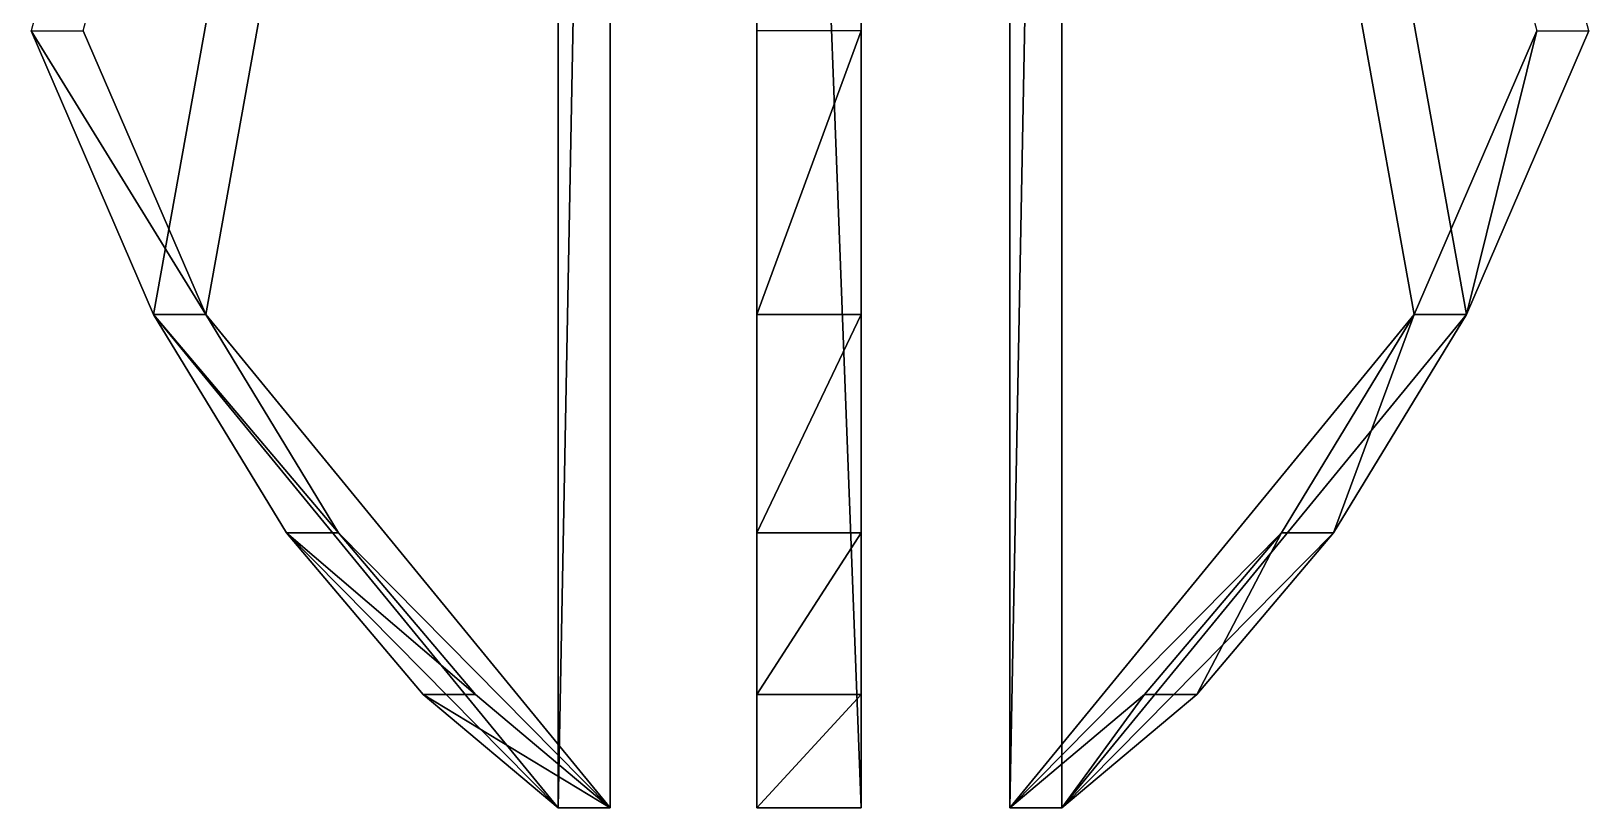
# Model space of a CAD drawing. Header units: metres. Extents: x -1.48 to 1.48, y -3.04 to 2.
# Drawn here: x 0.831 to 1.369, y -1.31 to -1.042 of the extents above; entities that cross this region are included whole.
import ezdxf

# ---------------------------------------------------------------- set-up
doc = ezdxf.new("R2010")
doc.units = ezdxf.units.M

msp = doc.modelspace()

# ---------------------------------------------------------------- linework, layer by layer
at = {"layer": 'Prism 19'}
for points in [[(1.01318, -0.365, -0.25137), (0.83132, -1.04187, -0.14637), (0.87359, -1.13976, -0.17078)], [(1.03118, -0.365, -0.2202), (0.89159, -1.13976, -0.1396), (0.84932, -1.04187, -0.1152)], [(1.01318, -1.31, -0.25137), (1.01318, -0.365, -0.25137), (0.87359, -1.13976, -0.17078)], [(1.03118, -0.365, -0.2202), (1.03118, -1.31, -0.22019), (0.89159, -1.13976, -0.1396)], [(1.03118, -0.365, -0.2202), (1.01318, -1.31, -0.25137), (1.03118, -1.31, -0.22019)], [(1.03118, -0.365, -0.2202), (1.01318, -0.365, -0.25137), (1.01318, -1.31, -0.25137)], [(0.89159, -1.13976, -0.1396), (0.83132, -1.04187, -0.14637), (0.84932, -1.04187, -0.1152)], [(0.89159, -1.13976, -0.1396), (0.87359, -1.13976, -0.17078), (0.83132, -1.04187, -0.14637)], [(0.93741, -1.21508, -0.16605), (0.87359, -1.13976, -0.17078), (0.89159, -1.13976, -0.1396)], [(0.93741, -1.21508, -0.16605), (0.91941, -1.21508, -0.19723), (0.87359, -1.13976, -0.17078)], [(0.91941, -1.21508, -0.19723), (1.01318, -1.31, -0.25137), (0.87359, -1.13976, -0.17078)], [(0.93741, -1.21508, -0.16605), (0.89159, -1.13976, -0.1396), (1.03118, -1.31, -0.22019)], [(0.98465, -1.27083, -0.19333), (0.91941, -1.21508, -0.19723), (0.93741, -1.21508, -0.16605)], [(0.98465, -1.27083, -0.19333), (0.96665, -1.27083, -0.22451), (0.91941, -1.21508, -0.19723)], [(0.91941, -1.21508, -0.19723), (0.96665, -1.27083, -0.22451), (1.01318, -1.31, -0.25137)], [(0.93741, -1.21508, -0.16605), (1.03118, -1.31, -0.22019), (0.98465, -1.27083, -0.19333)], [(1.03118, -1.31, -0.22019), (0.96665, -1.27083, -0.22451), (0.98465, -1.27083, -0.19333)], [(1.03118, -1.31, -0.22019), (1.01318, -1.31, -0.25137), (0.96665, -1.27083, -0.22451)]]:
    msp.add_3dface(points, dxfattribs=at)
at = {"layer": 'Prism 20'}
for points in [[(1.18707, -0.365, -0.25181), (1.16907, -1.31, -0.22063), (1.18707, -1.31, -0.25181)], [(1.18707, -0.365, -0.25181), (1.16907, -0.365, -0.22063), (1.16907, -1.31, -0.22063)], [(1.16907, -0.365, -0.22063), (1.35093, -1.04187, -0.11563), (1.30866, -1.13975, -0.14003)], [(1.16907, -1.31, -0.22063), (1.16907, -0.365, -0.22063), (1.30866, -1.13975, -0.14003)], [(1.18707, -0.365, -0.25181), (1.32666, -1.13975, -0.17121), (1.36893, -1.04187, -0.14681)], [(1.18707, -0.365, -0.25181), (1.18707, -1.31, -0.25181), (1.32666, -1.13975, -0.17121)], [(1.32666, -1.13975, -0.17121), (1.30866, -1.13975, -0.14003), (1.35093, -1.04187, -0.11563)], [(1.32666, -1.13975, -0.17121), (1.35093, -1.04187, -0.11563), (1.36893, -1.04187, -0.14681)], [(1.26284, -1.21508, -0.16649), (1.16907, -1.31, -0.22063), (1.30866, -1.13975, -0.14003)], [(1.28084, -1.21508, -0.19766), (1.32666, -1.13975, -0.17121), (1.18707, -1.31, -0.25181)], [(1.28084, -1.21508, -0.19766), (1.26284, -1.21508, -0.16649), (1.30866, -1.13975, -0.14003)], [(1.28084, -1.21508, -0.19766), (1.30866, -1.13975, -0.14003), (1.32666, -1.13975, -0.17121)], [(1.26284, -1.21508, -0.16649), (1.2156, -1.27083, -0.19376), (1.16907, -1.31, -0.22063)], [(1.28084, -1.21508, -0.19766), (1.18707, -1.31, -0.25181), (1.2336, -1.27083, -0.22494)], [(1.2336, -1.27083, -0.22494), (1.2156, -1.27083, -0.19376), (1.26284, -1.21508, -0.16649)], [(1.2336, -1.27083, -0.22494), (1.26284, -1.21508, -0.16649), (1.28084, -1.21508, -0.19766)], [(1.18707, -1.31, -0.25181), (1.16907, -1.31, -0.22063), (1.2156, -1.27083, -0.19376)], [(1.18707, -1.31, -0.25181), (1.2156, -1.27083, -0.19376), (1.2336, -1.27083, -0.22494)]]:
    msp.add_3dface(points, dxfattribs=at)
at = {"layer": 'Prism 21'}
for points in [[(1.08175, -0.365, -0.371), (1.11775, -1.31, -0.371), (1.08175, -1.31, -0.371)], [(1.08175, -0.365, -0.371), (1.11775, -0.365, -0.371), (1.11775, -1.31, -0.371)], [(1.08175, -0.365, -0.371), (1.08175, -1.13975, -0.53219), (1.08175, -1.04187, -0.581)], [(1.08175, -0.365, -0.371), (1.08175, -1.31, -0.371), (1.08175, -1.13975, -0.53219)], [(1.11775, -0.365, -0.371), (1.11775, -1.04187, -0.581), (1.11775, -1.13975, -0.53219)], [(1.11775, -1.31, -0.371), (1.11775, -0.365, -0.371), (1.11775, -1.13975, -0.53219)], [(1.08175, -1.13975, -0.53219), (1.11775, -1.04187, -0.581), (1.08175, -1.04187, -0.581)], [(1.08175, -1.13975, -0.53219), (1.11775, -1.13975, -0.53219), (1.11775, -1.04187, -0.581)], [(1.08175, -1.21508, -0.47928), (1.11775, -1.13975, -0.53219), (1.08175, -1.13975, -0.53219)], [(1.08175, -1.21508, -0.47928), (1.11775, -1.21508, -0.47928), (1.11775, -1.13975, -0.53219)], [(1.08175, -1.21508, -0.47928), (1.08175, -1.13975, -0.53219), (1.08175, -1.31, -0.371)], [(1.11775, -1.21508, -0.47928), (1.11775, -1.31, -0.371), (1.11775, -1.13975, -0.53219)], [(1.08175, -1.27083, -0.42473), (1.11775, -1.21508, -0.47928), (1.08175, -1.21508, -0.47928)], [(1.08175, -1.27083, -0.42473), (1.11775, -1.27083, -0.42473), (1.11775, -1.21508, -0.47928)], [(1.08175, -1.21508, -0.47928), (1.08175, -1.31, -0.371), (1.08175, -1.27083, -0.42473)], [(1.11775, -1.21508, -0.47928), (1.11775, -1.27083, -0.42473), (1.11775, -1.31, -0.371)], [(1.08175, -1.31, -0.371), (1.11775, -1.27083, -0.42473), (1.08175, -1.27083, -0.42473)], [(1.08175, -1.31, -0.371), (1.11775, -1.31, -0.371), (1.11775, -1.27083, -0.42473)]]:
    msp.add_3dface(points, dxfattribs=at)

doc.saveas('drawing.dxf')
